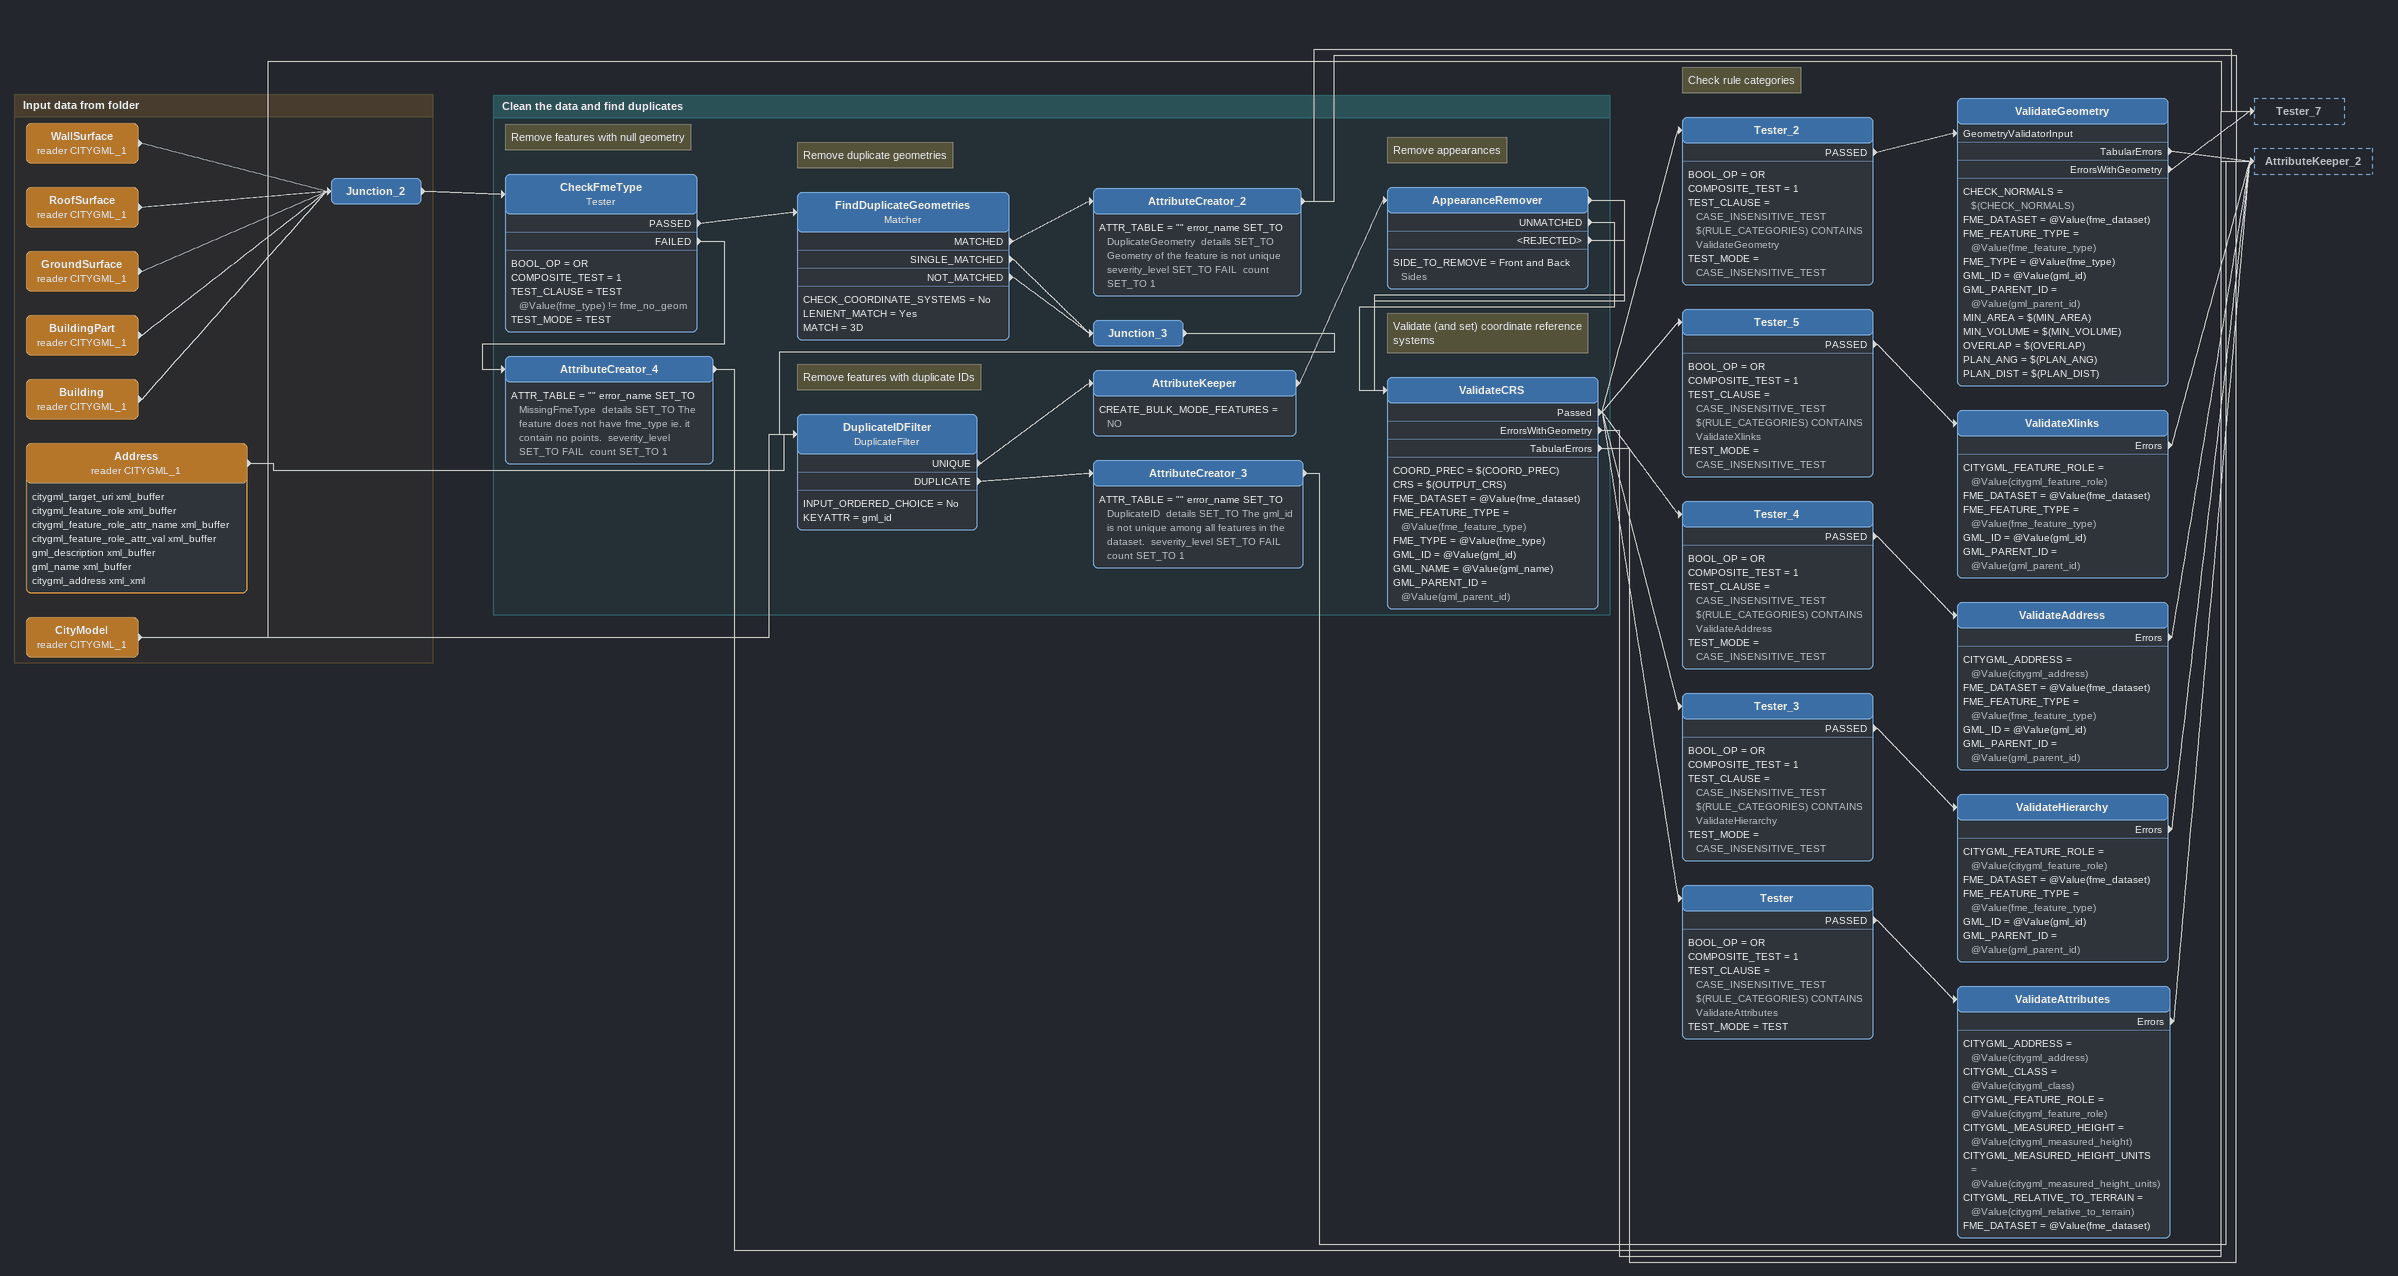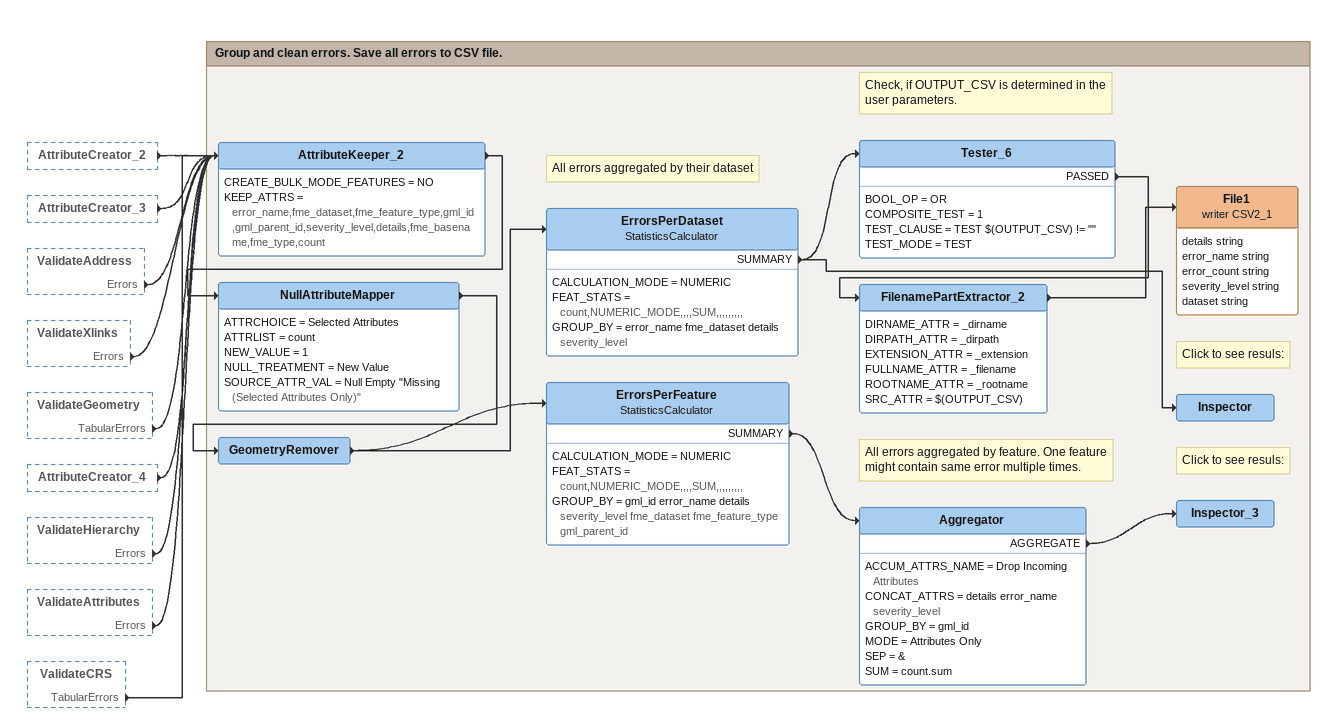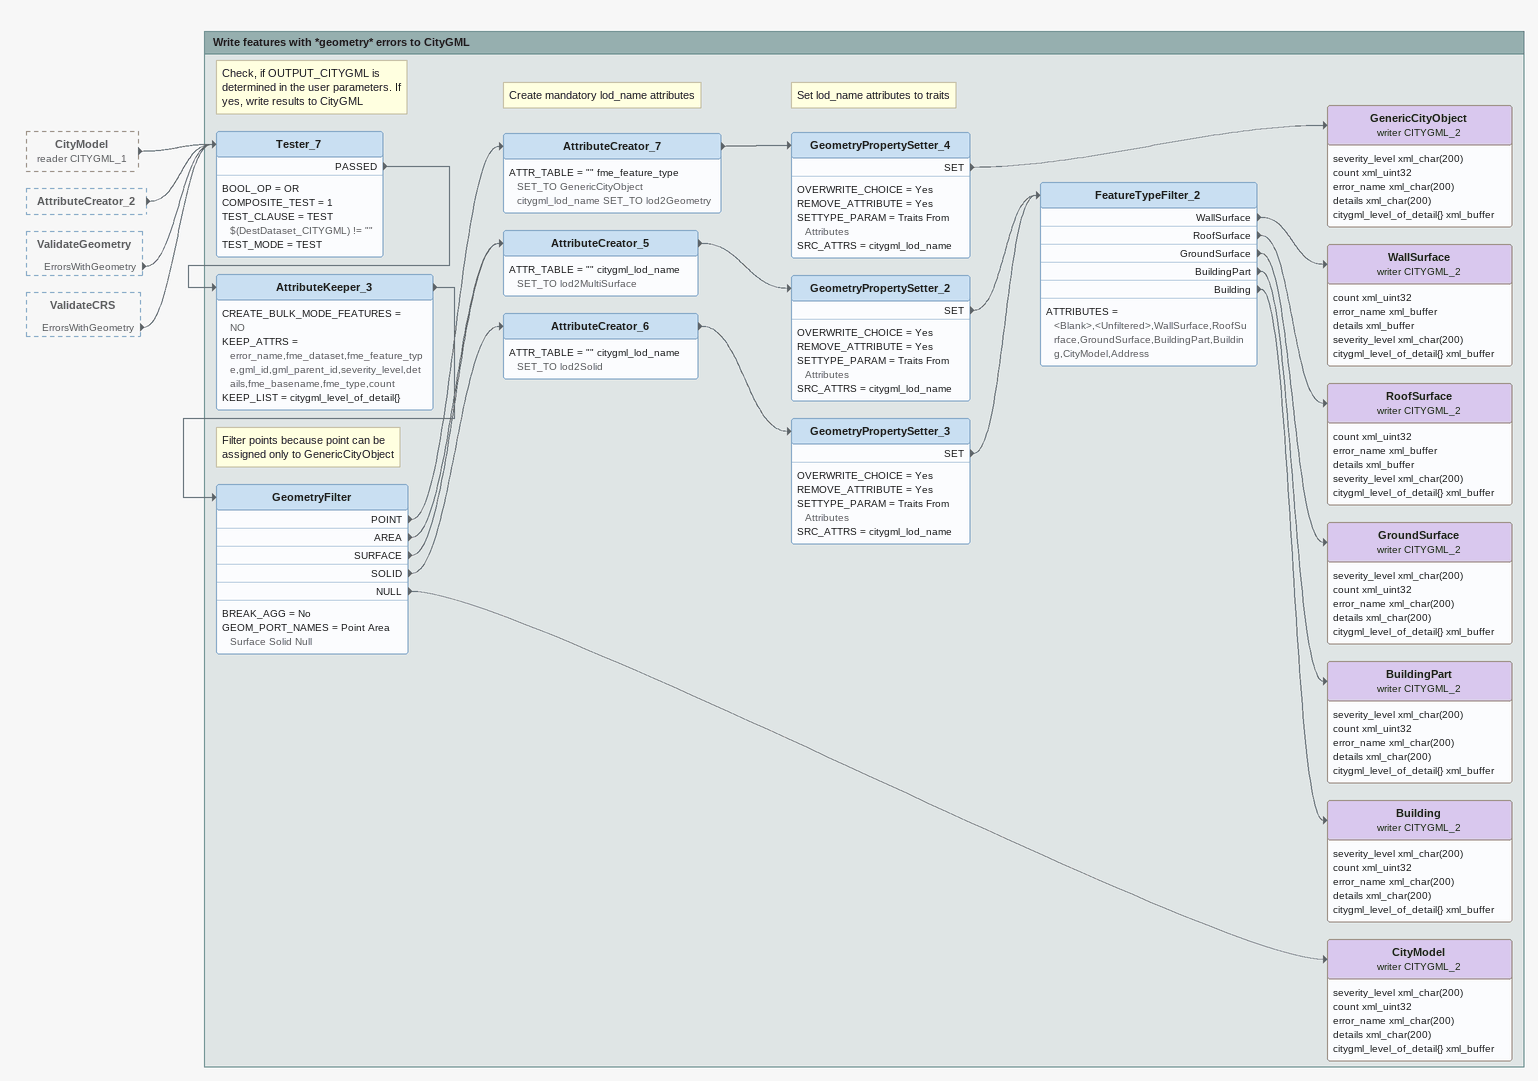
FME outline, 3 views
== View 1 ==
Note: Check rule categories
Tester_2
    BOOL_OP = OR
    COMPOSITE_TEST = 1
    TEST_CLAUSE = CASE_INSENSITIVE_TEST $(RULE_CATEGORIES) CONTAINS ValidateGeometry
    TEST_MODE = CASE_INSENSITIVE_TEST
    PASSED -> ValidateGeometry [GeometryValidatorInput]
ValidateGeometry
    CHECK_NORMALS = $(CHECK_NORMALS)
    FME_DATASET = @Value(fme_dataset)
    FME_FEATURE_TYPE = @Value(fme_feature_type)
    FME_TYPE = @Value(fme_type)
    GML_ID = @Value(gml_id)
    GML_PARENT_ID = @Value(gml_parent_id)
    MIN_AREA = $(MIN_AREA)
    MIN_VOLUME = $(MIN_VOLUME)
    OVERLAP = $(OVERLAP)
    PLAN_ANG = $(PLAN_ANG)
    PLAN_DIST = $(PLAN_DIST)
    TabularErrors -> AttributeKeeper_2
    ErrorsWithGeometry -> Tester_7
Tester_5
    BOOL_OP = OR
    COMPOSITE_TEST = 1
    TEST_CLAUSE = CASE_INSENSITIVE_TEST $(RULE_CATEGORIES) CONTAINS ValidateXlinks
    TEST_MODE = CASE_INSENSITIVE_TEST
    PASSED -> ValidateXlinks
ValidateXlinks
    CITYGML_FEATURE_ROLE = @Value(citygml_feature_role)
    FME_DATASET = @Value(fme_dataset)
    FME_FEATURE_TYPE = @Value(fme_feature_type)
    GML_ID = @Value(gml_id)
    GML_PARENT_ID = @Value(gml_parent_id)
    Errors -> AttributeKeeper_2
Tester_4
    BOOL_OP = OR
    COMPOSITE_TEST = 1
    TEST_CLAUSE = CASE_INSENSITIVE_TEST $(RULE_CATEGORIES) CONTAINS ValidateAddress
    TEST_MODE = CASE_INSENSITIVE_TEST
    PASSED -> ValidateAddress
ValidateAddress
    CITYGML_ADDRESS = @Value(citygml_address)
    FME_DATASET = @Value(fme_dataset)
    FME_FEATURE_TYPE = @Value(fme_feature_type)
    GML_ID = @Value(gml_id)
    GML_PARENT_ID = @Value(gml_parent_id)
    Errors -> AttributeKeeper_2
Tester_3
    BOOL_OP = OR
    COMPOSITE_TEST = 1
    TEST_CLAUSE = CASE_INSENSITIVE_TEST $(RULE_CATEGORIES) CONTAINS ValidateHierarchy
    TEST_MODE = CASE_INSENSITIVE_TEST
    PASSED -> ValidateHierarchy
ValidateHierarchy
    CITYGML_FEATURE_ROLE = @Value(citygml_feature_role)
    FME_DATASET = @Value(fme_dataset)
    FME_FEATURE_TYPE = @Value(fme_feature_type)
    GML_ID = @Value(gml_id)
    GML_PARENT_ID = @Value(gml_parent_id)
    Errors -> AttributeKeeper_2
Tester
    BOOL_OP = OR
    COMPOSITE_TEST = 1
    TEST_CLAUSE = CASE_INSENSITIVE_TEST $(RULE_CATEGORIES) CONTAINS ValidateAttributes
    TEST_MODE = TEST
    PASSED -> ValidateAttributes
ValidateAttributes
    CITYGML_ADDRESS = @Value(citygml_address)
    CITYGML_CLASS = @Value(citygml_class)
    CITYGML_FEATURE_ROLE = @Value(citygml_feature_role)
    CITYGML_MEASURED_HEIGHT = @Value(citygml_measured_height)
    CITYGML_MEASURED_HEIGHT_UNITS = @Value(citygml_measured_height_units)
    CITYGML_RELATIVE_TO_TERRAIN = @Value(citygml_relative_to_terrain)
    FME_DATASET = @Value(fme_dataset)
    Errors -> AttributeKeeper_2

Bookmark: Input data from folder
WallSurface (reader CITYGML_1)
    -> Junction_2
RoofSurface (reader CITYGML_1)
    -> Junction_2
GroundSurface (reader CITYGML_1)
    -> Junction_2
BuildingPart (reader CITYGML_1)
    -> Junction_2
Building (reader CITYGML_1)
    -> Junction_2
Junction_2
    -> CheckFmeType
Address (reader CITYGML_1)
    attributes: citygml_target_uri xml_buffer, citygml_feature_role xml_buffer, citygml_feature_role_attr_name xml_buffer, citygml_feature_role_attr_val xml_buffer, gml_description xml_buffer, gml_name xml_buffer, citygml_address xml_xml
    -> DuplicateIDFilter
CityModel (reader CITYGML_1)
    -> DuplicateIDFilter
    -> Tester_7

Bookmark: Clean the data and find duplicates
Note: Remove features with null geometry
CheckFmeType: Tester
    BOOL_OP = OR
    COMPOSITE_TEST = 1
    TEST_CLAUSE = TEST @Value(fme_type) != fme_no_geom
    TEST_MODE = TEST
    PASSED -> FindDuplicateGeometries
    FAILED -> AttributeCreator_4
Note: Remove duplicate geometries
FindDuplicateGeometries: Matcher
    CHECK_COORDINATE_SYSTEMS = No
    LENIENT_MATCH = Yes
    MATCH = 3D
    MATCHED -> AttributeCreator_2
    SINGLE_MATCHED -> Junction_3
    NOT_MATCHED -> Junction_3
AttributeCreator_2
    ATTR_TABLE = "" error_name SET_TO DuplicateGeometry  details SET_TO Geometry of the feature is not unique  severity_level SET_TO FAIL  count SET_TO 1
    -> AttributeKeeper_2
    -> Tester_7
Junction_3
    -> DuplicateIDFilter
AttributeCreator_4
    ATTR_TABLE = "" error_name SET_TO MissingFmeType  details SET_TO The feature does not have fme_type ie. it contain no points.  severity_level SET_TO FAIL  count SET_TO 1
    -> AttributeKeeper_2
Note: Remove features with duplicate IDs
DuplicateIDFilter: DuplicateFilter
    INPUT_ORDERED_CHOICE = No
    KEYATTR = gml_id
    UNIQUE -> AttributeKeeper
    DUPLICATE -> AttributeCreator_3
AttributeKeeper
    CREATE_BULK_MODE_FEATURES = NO
    -> AppearanceRemover
Note: Remove appearances
AppearanceRemover
    SIDE_TO_REMOVE = Front and Back Sides
    -> ValidateCRS
    UNMATCHED -> ValidateCRS
    <REJECTED> -> ValidateCRS
Note: Validate (and set) coordinate reference systems
ValidateCRS
    COORD_PREC = $(COORD_PREC)
    CRS = $(OUTPUT_CRS)
    FME_DATASET = @Value(fme_dataset)
    FME_FEATURE_TYPE = @Value(fme_feature_type)
    FME_TYPE = @Value(fme_type)
    GML_ID = @Value(gml_id)
    GML_NAME = @Value(gml_name)
    GML_PARENT_ID = @Value(gml_parent_id)
    Passed -> Tester_5
    Passed -> Tester
    Passed -> Tester_3
    Passed -> Tester_4
    Passed -> Tester_2
    ErrorsWithGeometry -> Tester_7
    TabularErrors -> AttributeKeeper_2
AttributeCreator_3
    ATTR_TABLE = "" error_name SET_TO DuplicateID  details SET_TO The gml_id is not unique among all features in the dataset.  severity_level SET_TO FAIL  count SET_TO 1
    -> AttributeKeeper_2

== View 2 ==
AttributeCreator_2 [outside]
    -> AttributeKeeper_2
AttributeCreator_3 [outside]
    -> AttributeKeeper_2
ValidateAddress [outside]
    Errors -> AttributeKeeper_2
ValidateXlinks [outside]
    Errors -> AttributeKeeper_2
ValidateGeometry [outside]
    TabularErrors -> AttributeKeeper_2
AttributeCreator_4 [outside]
    -> AttributeKeeper_2
ValidateHierarchy [outside]
    Errors -> AttributeKeeper_2
ValidateAttributes [outside]
    Errors -> AttributeKeeper_2
ValidateCRS [outside]
    TabularErrors -> AttributeKeeper_2

Bookmark: Group and clean errors. Save all errors to CSV file.
AttributeKeeper_2
    CREATE_BULK_MODE_FEATURES = NO
    KEEP_ATTRS = error_name,fme_dataset,fme_feature_type,gml_id,gml_parent_id,severity_level,details,fme_basename,fme_type,count
    -> NullAttributeMapper
NullAttributeMapper
    ATTRCHOICE = Selected Attributes
    ATTRLIST = count
    NEW_VALUE = 1
    NULL_TREATMENT = New Value
    SOURCE_ATTR_VAL = Null Empty "Missing (Selected Attributes Only)"
    -> GeometryRemover
GeometryRemover
    -> ErrorsPerFeature
    -> ErrorsPerDataset
Note: All errors aggregated by their dataset
ErrorsPerDataset: StatisticsCalculator
    CALCULATION_MODE = NUMERIC
    FEAT_STATS = count,NUMERIC_MODE,,,,SUM,,,,,,,,,
    GROUP_BY = error_name fme_dataset details severity_level
    SUMMARY -> Inspector
    SUMMARY -> Tester_6
Note: Check, if OUTPUT_CSV is determined in the user parameters.
Tester_6
    BOOL_OP = OR
    COMPOSITE_TEST = 1
    TEST_CLAUSE = TEST $(OUTPUT_CSV) != ""
    TEST_MODE = TEST
    PASSED -> FilenamePartExtractor_2
FilenamePartExtractor_2
    DIRNAME_ATTR = _dirname
    DIRPATH_ATTR = _dirpath
    EXTENSION_ATTR = _extension
    FULLNAME_ATTR = _filename
    ROOTNAME_ATTR = _rootname
    SRC_ATTR = $(OUTPUT_CSV)
    -> File1 (writer CSV2_1)
File1 (writer CSV2_1)
    attributes: details string, error_name string, error_count string, severity_level string, dataset string
Note: Click to see resuls:
Inspector
ErrorsPerFeature: StatisticsCalculator
    CALCULATION_MODE = NUMERIC
    FEAT_STATS = count,NUMERIC_MODE,,,,SUM,,,,,,,,,
    GROUP_BY = gml_id error_name details severity_level fme_dataset fme_feature_type gml_parent_id
    SUMMARY -> Aggregator
Note: All errors aggregated by feature. One feature might contain same error multiple times.
Aggregator
    ACCUM_ATTRS_NAME = Drop Incoming Attributes
    CONCAT_ATTRS = details error_name severity_level
    GROUP_BY = gml_id
    MODE = Attributes Only
    SEP = &
    SUM = count.sum
    AGGREGATE -> Inspector_3
Note: Click to see resuls:
Inspector_3

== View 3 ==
CityModel (reader CITYGML_1) [outside]
    -> Tester_7
AttributeCreator_2 [outside]
    -> Tester_7
ValidateGeometry [outside]
    ErrorsWithGeometry -> Tester_7
ValidateCRS [outside]
    ErrorsWithGeometry -> Tester_7

Bookmark: Write features with *geometry* errors to CityGML
Note: Check, if OUTPUT_CITYGML is determined in the user parameters. If yes, write results to CityGML
Tester_7
    BOOL_OP = OR
    COMPOSITE_TEST = 1
    TEST_CLAUSE = TEST $(DestDataset_CITYGML) != ""
    TEST_MODE = TEST
    PASSED -> AttributeKeeper_3
AttributeKeeper_3
    CREATE_BULK_MODE_FEATURES = NO
    KEEP_ATTRS = error_name,fme_dataset,fme_feature_type,gml_id,gml_parent_id,severity_level,details,fme_basename,fme_type,count
    KEEP_LIST = citygml_level_of_detail{}
    -> GeometryFilter
Note: Filter points because point can be assigned only to GenericCityObject
GeometryFilter
    BREAK_AGG = No
    GEOM_PORT_NAMES = Point Area Surface Solid Null
    POINT -> AttributeCreator_7
    AREA -> AttributeCreator_5
    SURFACE -> AttributeCreator_5
    SOLID -> AttributeCreator_6
    NULL -> CityModel (writer CITYGML_2)
Note: Create mandatory lod_name attributes
AttributeCreator_7
    ATTR_TABLE = "" fme_feature_type SET_TO GenericCityObject  citygml_lod_name SET_TO lod2Geometry
    -> GeometryPropertySetter_4
Note: Set lod_name attributes to traits
GeometryPropertySetter_4
    OVERWRITE_CHOICE = Yes
    REMOVE_ATTRIBUTE = Yes
    SETTYPE_PARAM = Traits From Attributes
    SRC_ATTRS = citygml_lod_name
    SET -> GenericCityObject (writer CITYGML_2)
GenericCityObject (writer CITYGML_2)
    attributes: severity_level xml_char(200), count xml_uint32, error_name xml_char(200), details xml_char(200), citygml_level_of_detail{} xml_buffer
AttributeCreator_5
    ATTR_TABLE = "" citygml_lod_name SET_TO lod2MultiSurface
    -> GeometryPropertySetter_2
GeometryPropertySetter_2
    OVERWRITE_CHOICE = Yes
    REMOVE_ATTRIBUTE = Yes
    SETTYPE_PARAM = Traits From Attributes
    SRC_ATTRS = citygml_lod_name
    SET -> FeatureTypeFilter_2
AttributeCreator_6
    ATTR_TABLE = "" citygml_lod_name SET_TO lod2Solid
    -> GeometryPropertySetter_3
GeometryPropertySetter_3
    OVERWRITE_CHOICE = Yes
    REMOVE_ATTRIBUTE = Yes
    SETTYPE_PARAM = Traits From Attributes
    SRC_ATTRS = citygml_lod_name
    SET -> FeatureTypeFilter_2
FeatureTypeFilter_2
    ATTRIBUTES = <Blank>,<Unfiltered>,WallSurface,RoofSurface,GroundSurface,BuildingPart,Building,CityModel,Address
    WallSurface -> WallSurface (writer CITYGML_2)
    RoofSurface -> RoofSurface (writer CITYGML_2)
    GroundSurface -> GroundSurface (writer CITYGML_2)
    BuildingPart -> BuildingPart (writer CITYGML_2)
    Building -> Building (writer CITYGML_2)
WallSurface (writer CITYGML_2)
    attributes: count xml_uint32, error_name xml_buffer, details xml_buffer, severity_level xml_char(200), citygml_level_of_detail{} xml_buffer
RoofSurface (writer CITYGML_2)
    attributes: count xml_uint32, error_name xml_buffer, details xml_buffer, severity_level xml_char(200), citygml_level_of_detail{} xml_buffer
GroundSurface (writer CITYGML_2)
    attributes: severity_level xml_char(200), count xml_uint32, error_name xml_char(200), details xml_char(200), citygml_level_of_detail{} xml_buffer
BuildingPart (writer CITYGML_2)
    attributes: severity_level xml_char(200), count xml_uint32, error_name xml_char(200), details xml_char(200), citygml_level_of_detail{} xml_buffer
Building (writer CITYGML_2)
    attributes: severity_level xml_char(200), count xml_uint32, error_name xml_char(200), details xml_char(200), citygml_level_of_detail{} xml_buffer
CityModel (writer CITYGML_2)
    attributes: severity_level xml_char(200), count xml_uint32, error_name xml_char(200), details xml_char(200), citygml_level_of_detail{} xml_buffer
